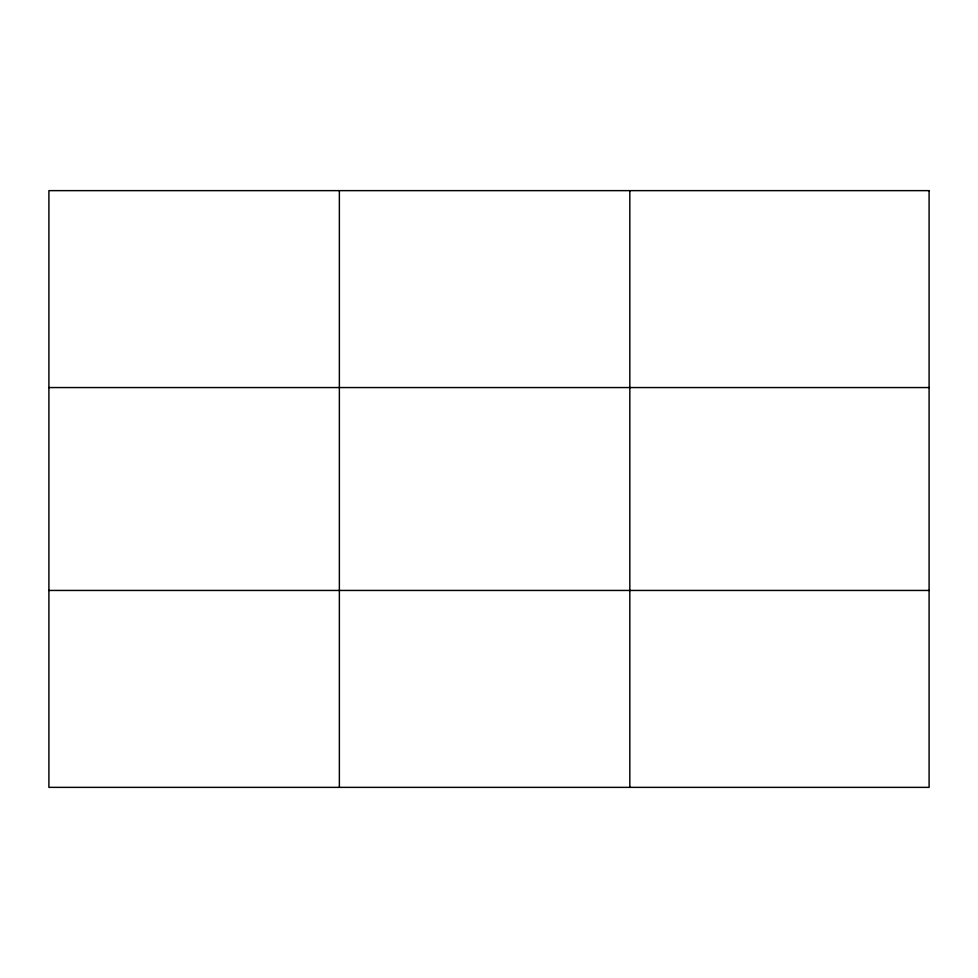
<?xml version="1.0" encoding="UTF-8"?>
<svg xmlns="http://www.w3.org/2000/svg" width="978" height="978" viewBox="0 0 978 978"><rect width="100%" height="100%" fill="white"/><g stroke="black" fill="none" stroke-linecap="round" stroke-linejoin="round"><path stroke-width="1.47" d="M339.366 190.637L339.366 787.363M629.832 190.637L629.832 787.363M48.9 387.557L929.1 387.557M48.9 590.443L929.1 590.443M929.1 190.637L929.1 787.363L48.9 787.363L48.9 190.637L929.1 190.637"/></g></svg>
